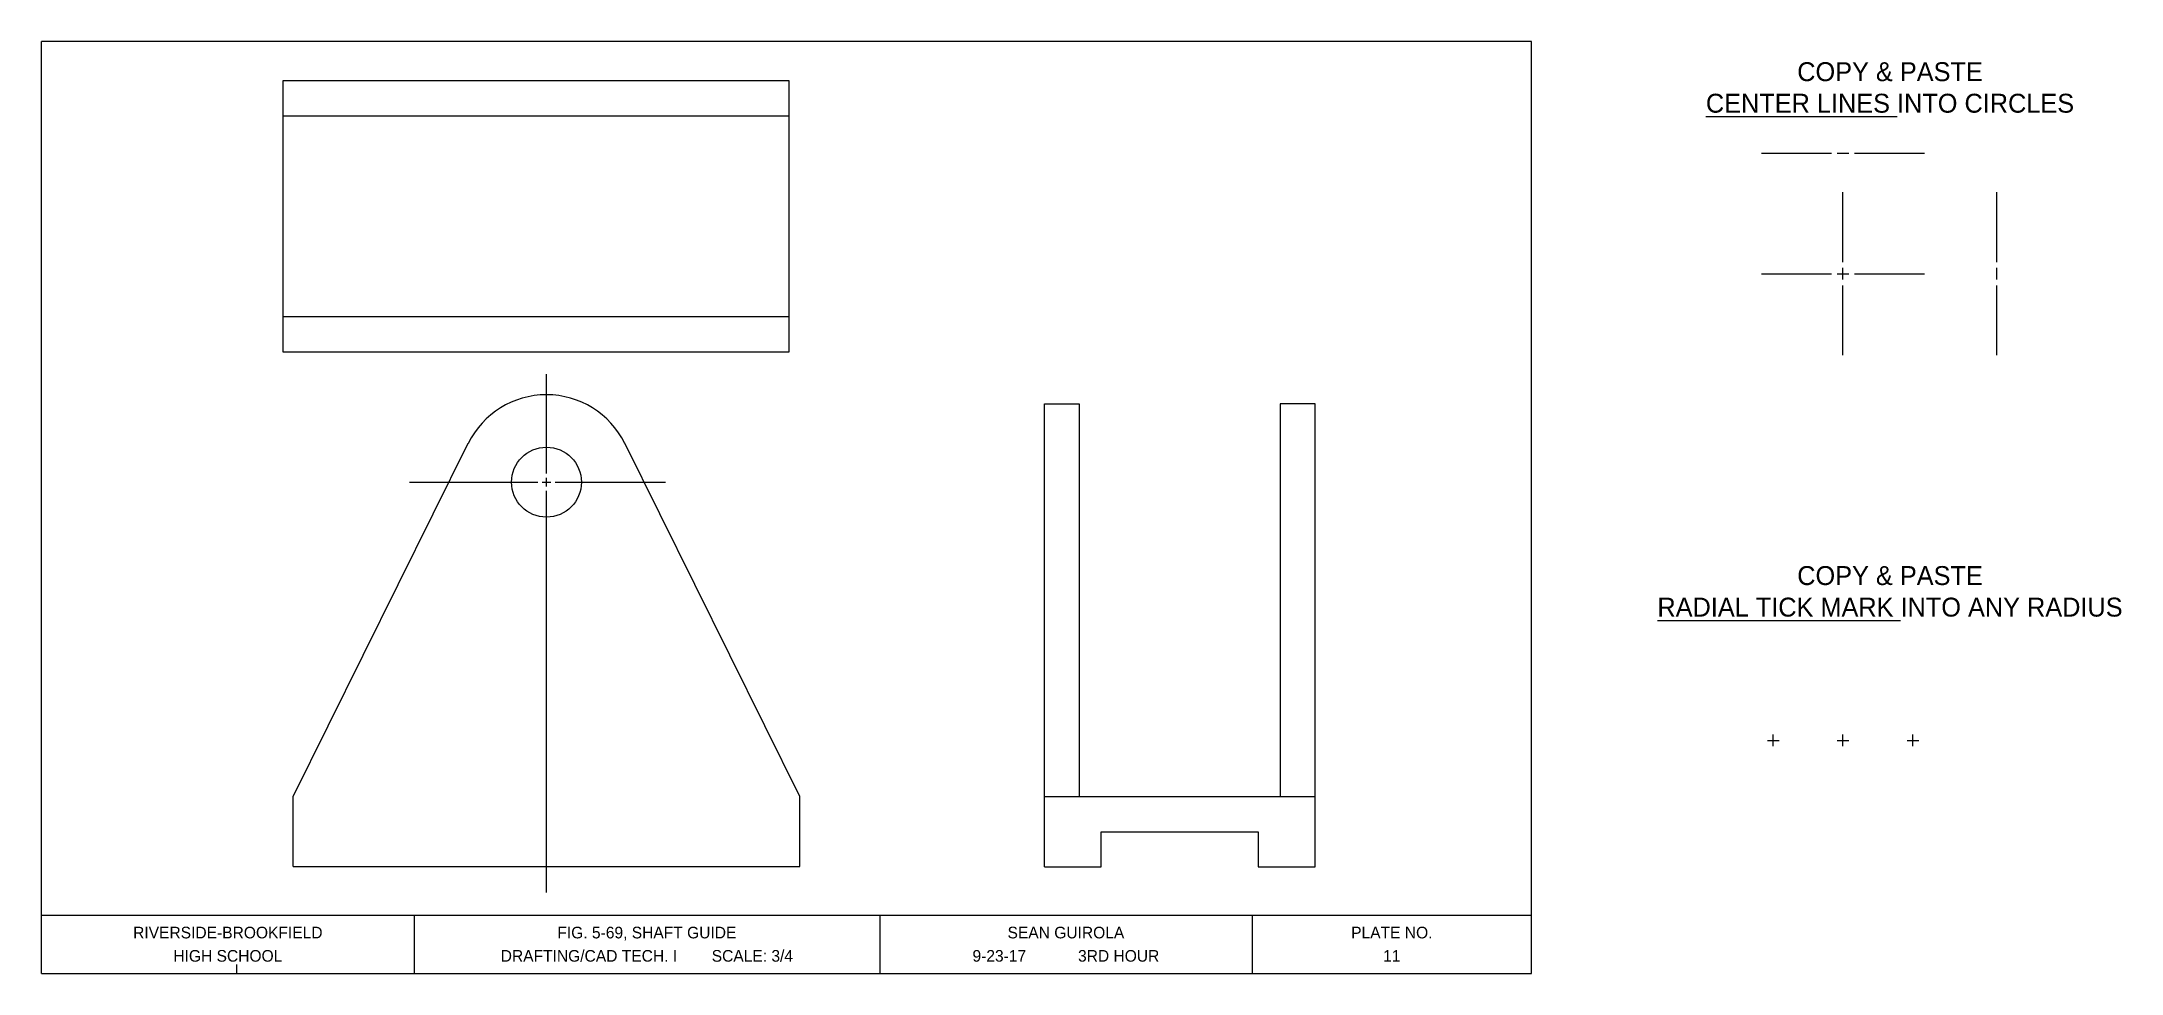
# Model space of a CAD drawing. Header units: inches. Extents: x 0 to 22.3, y 0 to 10.
import ezdxf
from ezdxf.enums import TextEntityAlignment as Align

# ---------------------------------------------------------------- set-up
doc = ezdxf.new("R2010")
doc.units = ezdxf.units.IN
doc.header["$MEASUREMENT"] = 0
for name, color, linetype in [('Boarder Line', 7, 'Continuous'), ('Center Lines', 1, 'Continuous'), ('Title Block', 6, 'Continuous')]:
    doc.layers.add(name, color=color, linetype=linetype)

msp = doc.modelspace()

# ---------------------------------------------------------------- linework, layer by layer
for p, q in [((0, 0), (0, 10)), ((8.027, 9.579), (2.59, 9.579)), ((2.59, 9.579), (2.59, 6.672)), ((8.027, 6.672), (8.027, 9.579)), ((2.59, 9.204), (8.027, 9.204)), ((8.027, 7.047), (2.59, 7.047)), ((2.59, 6.672), (8.027, 6.672)), ((10.769, 1.893), (10.769, 6.112)), ((10.769, 6.112), (11.144, 6.112)), ((11.144, 6.112), (11.144, 1.893)), ((13.675, 6.112), (13.3, 6.112)), ((13.3, 6.112), (13.3, 1.893)), ((13.675, 1.893), (13.675, 6.112)), ((2.703, 1.897), (4.582, 5.689)), ((8.141, 1.897), (6.262, 5.689)), ((2.703, 1.147), (2.703, 1.897)), ((8.141, 1.147), (8.141, 1.897)), ((10.769, 1.143), (10.769, 1.893)), ((13.675, 1.893), (10.769, 1.893)), ((13.675, 1.143), (13.675, 1.893)), ((11.379, 1.143), (11.379, 1.518)), ((11.379, 1.518), (13.066, 1.518)), ((13.066, 1.518), (13.066, 1.143)), ((2.703, 1.147), (8.141, 1.147)), ((10.769, 1.143), (11.379, 1.143)), ((13.066, 1.143), (13.675, 1.143)), ((2.097, 0), (2.097, 0.094))]:
    msp.add_line(p, q)
msp.add_circle((5.422, 5.272), 0.375)
msp.add_arc((5.422, 5.272), 0.938, 26.3604, 153.6396)
at = {"layer": 'Boarder Line'}
for p, q in [((16, 10), (0, 10)), ((16, 0), (16, 10)), ((0, 0.625), (16, 0.625)), ((4, 0.625), (4, 0)), ((9, 0.625), (9, 0)), ((13, 0.625), (13, 0)), ((0, 0), (16, 0))]:
    msp.add_line(p, q, dxfattribs=at)
at = {"layer": 'Center Lines'}
for p, q in [((18.47, 8.802), (19.22, 8.802)), ((19.283, 8.802), (19.408, 8.802)), ((19.47, 8.802), (20.22, 8.802)), ((19.345, 7.634), (19.345, 8.384)), ((20.997, 7.634), (20.997, 8.384)), ((18.47, 7.509), (19.22, 7.509)), ((19.283, 7.509), (19.408, 7.509)), ((19.345, 7.446), (19.345, 7.571)), ((19.345, 6.634), (19.345, 7.384)), ((19.47, 7.509), (20.22, 7.509)), ((20.997, 7.446), (20.997, 7.571)), ((20.997, 6.634), (20.997, 7.384)), ((5.422, 5.366), (5.422, 6.432)), ((3.951, 5.272), (5.328, 5.272)), ((5.375, 5.272), (5.469, 5.272)), ((5.422, 5.225), (5.422, 5.319)), ((5.422, 0.867), (5.422, 5.179)), ((5.516, 5.272), (6.699, 5.272)), ((18.533, 2.501), (18.658, 2.501)), ((18.595, 2.439), (18.595, 2.564)), ((19.283, 2.501), (19.408, 2.501)), ((19.345, 2.439), (19.345, 2.564)), ((20.033, 2.501), (20.158, 2.501)), ((20.095, 2.439), (20.095, 2.564))]:
    msp.add_line(p, q, dxfattribs=at)

# ---------------------------------------------------------------- texts
msp.add_text('XX', height=0.00125).set_placement((3.998, 0.624), align=Align.MIDDLE_CENTER)
at = {"layer": 'Center Lines', "char_height": 0.20313, "attachment_point": 1}
for s, insert in [('\\pxqc;COPY & PASTE \\P{\\LCENTER LINES} INTO CIRCLES', (17.323, 9.779)), ('\\pxqc;COPY & PASTE \\P{\\LRADIAL TICK MARK} INTO ANY RADIUS', (17.323, 4.371))]:
    msp.add_mtext_dynamic_manual_height_columns(s, width=5.0539, gutter_width=0.625, heights=[0], dxfattribs=dict(at, insert=insert))
at = {"layer": 'Title Block'}
for s, height, p in [('RIVERSIDE-BROOKFIELD', 0.125, (2, 0.438)), ('FIG. 5-69, SHAFT GUIDE', 0.125, (6.5, 0.438)), ('SEAN GUIROLA', 0.125, (11, 0.438)), ('PLATE NO.', 0.125, (14.5, 0.438)), ('HIGH SCHOOL', 0.125, (2, 0.188)), ('DRAFTING/CAD TECH. I        SCALE: 3/4', 0.125, (6.5, 0.188)), ('9-23-17            3RD HOUR', 0.125, (11, 0.188)), ('11', 0.125, (14.5, 0.188)), ('007', 0.0000781, (1.771, 0.187))]:
    msp.add_text(s, height=height, dxfattribs=at).set_placement(p, align=Align.MIDDLE_CENTER)

doc.saveas('drawing.dxf')
